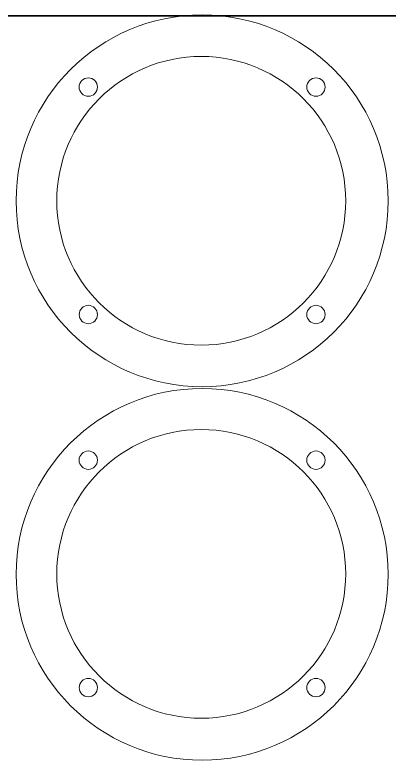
# Model space of a CAD drawing. Header units: inches. Extents: x -6.7 to 16.9, y -9 to 6.7.
# Drawn here: x -0.01 to 3.36, y 0.01 to 6.73 of the extents above; entities that cross this region are included whole.
import ezdxf

# ---------------------------------------------------------------- set-up
doc = ezdxf.new("R2010")
doc.units = ezdxf.units.IN
doc.header["$MEASUREMENT"] = 0
for name, color, linetype in [('800x600', 7, 'Continuous'), ('Layer3', 7, 'Continuous'), ('Layer5', 7, 'Continuous'), ('Layer7', 7, 'Continuous')]:
    doc.layers.add(name, color=color, linetype=linetype)

msp = doc.modelspace()

# ---------------------------------------------------------------- linework, layer by layer
at = {"layer": '800x600', "color": 30, "lineweight": 35, "true_color": 0xf7931d}
msp.add_lwpolyline([(16.8966, -9.0245), (-6.7295, -9.0245), (-6.7295, 6.7216), (16.8966, 6.7216), (16.8966, -9.0245)], dxfattribs=at)
at = {"layer": 'Layer3', "color": 22, "lineweight": 9, "true_color": 0xed1f24}
for points in [[(3.349, 5.055), (3.349, 4.1302), (2.5993, 3.3805), (1.6745, 3.3805), (0.7497, 3.3805), (0, 4.1302), (0, 5.055), (0, 5.9798), (0.7497, 6.7295), (1.6745, 6.7295), (2.5993, 6.7295), (3.349, 5.9798), (3.349, 5.055)], [(2.9668, 5.055), (2.9668, 4.3369), (2.3847, 3.7548), (1.6666, 3.7548), (0.9485, 3.7548), (0.3664, 4.3369), (0.3664, 5.055), (0.3664, 5.7731), (0.9485, 6.3552), (1.6666, 6.3552), (2.3847, 6.3552), (2.9668, 5.7731), (2.9668, 5.055)], [(0.7328, 6.0794), (0.7328, 6.0337), (0.6958, 5.9967), (0.6501, 5.9967), (0.6044, 5.9967), (0.5674, 6.0337), (0.5674, 6.0794), (0.5674, 6.1251), (0.6044, 6.1622), (0.6501, 6.1622), (0.6958, 6.1622), (0.7328, 6.1251), (0.7328, 6.0794)], [(2.6162, 6.0794), (2.6162, 6.0337), (2.6532, 5.9967), (2.6989, 5.9967), (2.7446, 5.9967), (2.7816, 6.0337), (2.7816, 6.0794), (2.7816, 6.1251), (2.7446, 6.1622), (2.6989, 6.1622), (2.6532, 6.1622), (2.6162, 6.1251), (2.6162, 6.0794)], [(0.7326, 4.0306), (0.7326, 4.0763), (0.6957, 4.1134), (0.6501, 4.1134), (0.6045, 4.1134), (0.5676, 4.0763), (0.5676, 4.0306), (0.5676, 3.9849), (0.6045, 3.9479), (0.6501, 3.9479), (0.6957, 3.9479), (0.7326, 3.9849), (0.7326, 4.0306)], [(2.6162, 4.0306), (2.6162, 4.0763), (2.6532, 4.1134), (2.6989, 4.1134), (2.7446, 4.1134), (2.7816, 4.0763), (2.7816, 4.0306), (2.7816, 3.9849), (2.7446, 3.9479), (2.6989, 3.9479), (2.6532, 3.9479), (2.6162, 3.9849), (2.6162, 4.0306)]]:
    msp.add_open_spline(points, degree=3, knots=[0, 0, 0, 0, 1, 1, 1, 2, 2, 2, 3, 3, 3, 4, 4, 4, 4], dxfattribs=at)
at = {"layer": 'Layer5', "color": 22, "lineweight": 9, "true_color": 0xed1f24}
for points in [[(0.7328, 2.7186), (0.7328, 2.6729), (0.6958, 2.6359), (0.6501, 2.6359), (0.6044, 2.6359), (0.5674, 2.6729), (0.5674, 2.7186), (0.5674, 2.7643), (0.6044, 2.8013), (0.6501, 2.8013), (0.6958, 2.8013), (0.7328, 2.7643), (0.7328, 2.7186)], [(2.6162, 2.7186), (2.6162, 2.6729), (2.6532, 2.6359), (2.6989, 2.6359), (2.7446, 2.6359), (2.7816, 2.6729), (2.7816, 2.7186), (2.7816, 2.7643), (2.7446, 2.8013), (2.6989, 2.8013), (2.6532, 2.8013), (2.6162, 2.7643), (2.6162, 2.7186)], [(0.7326, 0.6698), (0.7326, 0.7155), (0.6957, 0.7525), (0.6501, 0.7525), (0.6045, 0.7525), (0.5676, 0.7155), (0.5676, 0.6698), (0.5676, 0.6241), (0.6045, 0.5871), (0.6501, 0.5871), (0.6957, 0.5871), (0.7326, 0.6241), (0.7326, 0.6698)], [(2.6162, 0.6698), (2.6162, 0.7155), (2.6532, 0.7525), (2.6989, 0.7525), (2.7446, 0.7525), (2.7816, 0.7155), (2.7816, 0.6698), (2.7816, 0.6241), (2.7446, 0.5871), (2.6989, 0.5871), (2.6532, 0.5871), (2.6162, 0.6241), (2.6162, 0.6698)]]:
    msp.add_open_spline(points, degree=3, knots=[0, 0, 0, 0, 1, 1, 1, 2, 2, 2, 3, 3, 3, 4, 4, 4, 4], dxfattribs=at)
at = {"layer": 'Layer7', "color": 22, "lineweight": 9, "true_color": 0xed1f24}
for points in [[(3.349, 1.6903), (3.349, 0.7655), (2.5993, 0.0158), (1.6745, 0.0158), (0.7497, 0.0158), (0, 0.7655), (0, 1.6903), (0, 2.6151), (0.7497, 3.3648), (1.6745, 3.3648), (2.5993, 3.3648), (3.349, 2.6151), (3.349, 1.6903)], [(2.9668, 1.6942), (2.9668, 0.9761), (2.3847, 0.394), (1.6666, 0.394), (0.9485, 0.394), (0.3664, 0.9761), (0.3664, 1.6942), (0.3664, 2.4123), (0.9485, 2.9944), (1.6666, 2.9944), (2.3847, 2.9944), (2.9668, 2.4123), (2.9668, 1.6942)]]:
    msp.add_open_spline(points, degree=3, knots=[0, 0, 0, 0, 1, 1, 1, 2, 2, 2, 3, 3, 3, 4, 4, 4, 4], dxfattribs=at)

doc.saveas('drawing.dxf')
